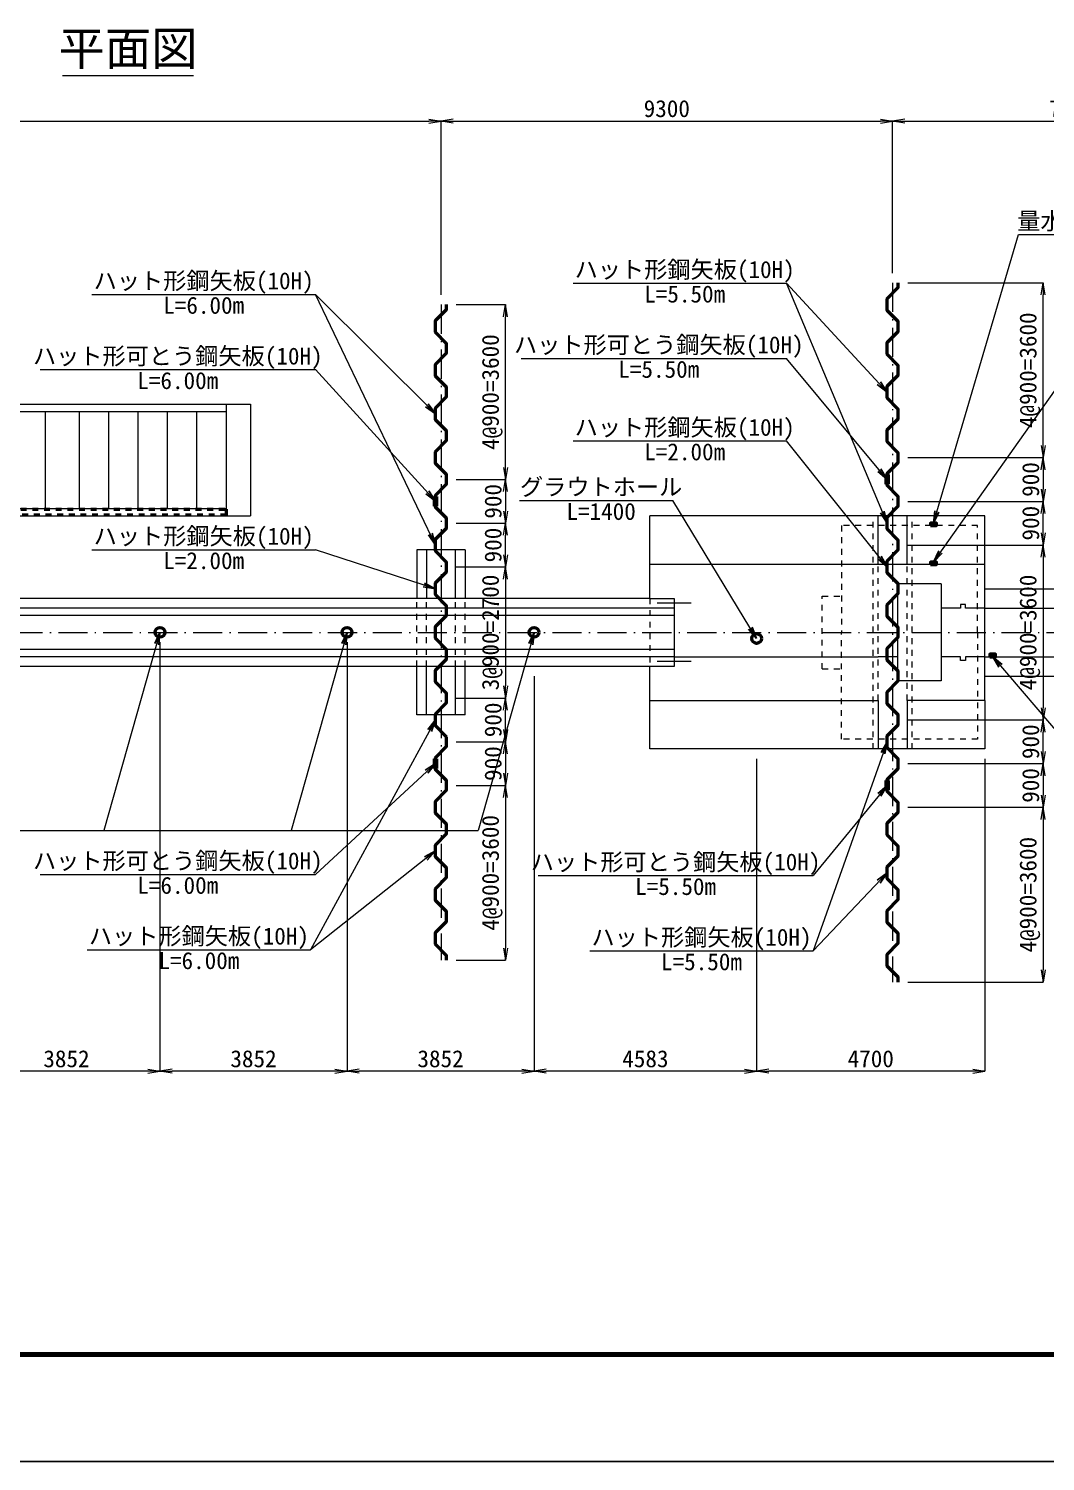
# Model space of a CAD drawing. Header units: millimetres. Extents: x 247104 to 392283, y -100044 to 25995.
# Drawn here: x 299852 to 320789, y -33405 to -3902 of the extents above; entities that cross this region are included whole.
import ezdxf
from ezdxf.enums import TextEntityAlignment as Align

# ---------------------------------------------------------------- set-up
doc = ezdxf.new("R2010")
doc.units = ezdxf.units.MM
doc.header["$LTSCALE"] = 100
doc.header["$PDSIZE"] = 300
doc.linetypes.add('SXF_一点短鎖線', pattern=[9.25, 6, -1.5, 0.25, -1.5])
doc.linetypes.add('SXF_跳び破線', pattern=[12, 6, -6])
doc.layers.get('Defpoints').update_dxf_attribs({"color": 151})
for name, color, linetype, lineweight in [('D-BMK', 2, 'SXF_一点短鎖線', 13), ('D-BYP-STR1', 2, 'Continuous', 13), ('D-STR', 1, 'Continuous', 50), ('D-STR-DIM', 7, 'Continuous', 13), ('D-STR-HTXT', 7, 'Continuous', 13), ('D-STR-STRB', 4, 'Continuous', 13), ('D-STR-TXT', 7, 'Continuous', 13), ('D-TTL', 2, 'Continuous', 140), ('D-TTL-LINE', 7, 'Continuous', 13), ('D-TTL-TXT', 7, 'Continuous', 13)]:
    doc.layers.add(name, color=color, linetype=linetype, lineweight=lineweight)
doc.styles.add('MS ゴシック', font='MS Gothic.ttf')
doc.styles.add('ＭＳ ゴシック', font='MS Gothic.ttf')
doc.dimstyles.new('DIM-100-F', dxfattribs={"dimscale": 100, "dimtxt": 3.5, "dimasz": 2.5, "dimexe": 0, "dimexo": 2, "dimgap": 0.8, "dimtad": 1, "dimdec": 0, "dimzin": 0, "dimdsep": 46, "dimtxsty": 'MS ゴシック', "dimblk": 'OPEN', "dimcen": 0.1, "dimaunit": 1, "dimadec": 4, "dimazin": 0, "dimtfac": 1, "dimtdec": 0, "dimtmove": 2, "dimatfit": 3, "dimldrblk": 'OPEN', "dimfxl": 1, "dimtolj": 1, "dimtzin": 0, "dimlwd": -1, "dimlwe": -1, "dimarcsym": 2})

# ---------------------------------------------------------------- blocks, each defined once
blk = doc.blocks.new('_Open')
at = {"color": 0, "linetype": 'ByBlock', "lineweight": -2}
for p, q in [((-1, 0.17), (0, 0)), ((-1, -0.17), (0, 0)), ((0, 0), (-1, 0))]:
    blk.add_line(p, q, dxfattribs=at)
blk = doc.blocks.new('*D2')
at = {"layer": 'D-STR-DIM', "color": 0, "transparency": 16777216}
for p, q in [((289344, -13886), (289344, -5806)), ((289594, -5806), (308094, -5806)), ((308344, -9386), (308344, -5806))]:
    blk.add_line(p, q, dxfattribs=at)
at = {"layer": 'Defpoints', "color": 0, "transparency": 16777216}
for p in [(308344, -5806), (308344, -9586), (289344, -14086)]:
    blk.add_point(p, dxfattribs=at)
at = {"layer": 'D-STR-DIM', "color": 0, "transparency": 16777216, "xscale": 250, "yscale": 250, "zscale": 250, "rotation": 180}
blk.add_blockref('_Open', (289344, -5806), dxfattribs=at)
at = {"layer": 'D-STR-DIM', "color": 0, "transparency": 16777216, "xscale": 250, "yscale": 250, "zscale": 250}
blk.add_blockref('_Open', (308344, -5806), dxfattribs=at)
at = {"layer": 'D-STR-DIM', "color": 0, "transparency": 16777216, "insert": (298844, -5551), "char_height": 350, "attachment_point": 5, "style": 'MS ゴシック'}
blk.add_mtext('\\A1;19000', dxfattribs=at)
blk = doc.blocks.new('*D3')
at = {"layer": 'D-STR-DIM', "color": 0, "transparency": 16777216}
for p, q in [((308344, -9386), (308344, -5806)), ((308594, -5806), (317394, -5806)), ((317644, -8936), (317644, -5806))]:
    blk.add_line(p, q, dxfattribs=at)
at = {"layer": 'Defpoints', "color": 0, "transparency": 16777216}
for p in [(317644, -5806), (317644, -9136), (308344, -9586)]:
    blk.add_point(p, dxfattribs=at)
at = {"layer": 'D-STR-DIM', "color": 0, "transparency": 16777216, "xscale": 250, "yscale": 250, "zscale": 250, "rotation": 180}
blk.add_blockref('_Open', (308344, -5806), dxfattribs=at)
at = {"layer": 'D-STR-DIM', "color": 0, "transparency": 16777216, "xscale": 250, "yscale": 250, "zscale": 250}
blk.add_blockref('_Open', (317644, -5806), dxfattribs=at)
at = {"layer": 'D-STR-DIM', "color": 0, "transparency": 16777216, "insert": (312994, -5551), "char_height": 350, "attachment_point": 5, "style": 'MS ゴシック'}
blk.add_mtext('\\A1;9300', dxfattribs=at)
blk = doc.blocks.new('*D4')
at = {"layer": 'D-STR-DIM', "color": 0, "transparency": 16777216}
for p, q in [((317644, -8936), (317644, -5806)), ((317894, -5806), (324794, -5806)), ((325044, -9386), (325044, -5806))]:
    blk.add_line(p, q, dxfattribs=at)
at = {"layer": 'Defpoints', "color": 0, "transparency": 16777216}
for p in [(325044, -5806), (317644, -9136), (325044, -9586)]:
    blk.add_point(p, dxfattribs=at)
at = {"layer": 'D-STR-DIM', "color": 0, "transparency": 16777216, "xscale": 250, "yscale": 250, "zscale": 250, "rotation": 180}
blk.add_blockref('_Open', (317644, -5806), dxfattribs=at)
at = {"layer": 'D-STR-DIM', "color": 0, "transparency": 16777216, "xscale": 250, "yscale": 250, "zscale": 250}
blk.add_blockref('_Open', (325044, -5806), dxfattribs=at)
at = {"layer": 'D-STR-DIM', "color": 0, "transparency": 16777216, "insert": (321344, -5551), "char_height": 350, "attachment_point": 5, "style": 'MS ゴシック'}
blk.add_mtext('\\A1;7400', dxfattribs=at)
blk = doc.blocks.new('*D7')
at = {"layer": 'D-STR-DIM', "color": 0, "transparency": 16777216}
for p, q in [((314844, -18936), (314844, -25372)), ((319544, -18936), (319544, -25372)), ((319294, -25372), (315094, -25372))]:
    blk.add_line(p, q, dxfattribs=at)
at = {"layer": 'Defpoints', "color": 0, "transparency": 16777216}
for p in [(314844, -18736), (319544, -18736), (314844, -25372)]:
    blk.add_point(p, dxfattribs=at)
at = {"layer": 'D-STR-DIM', "color": 0, "transparency": 16777216, "xscale": 250, "yscale": 250, "zscale": 250, "rotation": 180}
blk.add_blockref('_Open', (314844, -25372), dxfattribs=at)
at = {"layer": 'D-STR-DIM', "color": 0, "transparency": 16777216, "xscale": 250, "yscale": 250, "zscale": 250}
blk.add_blockref('_Open', (319544, -25372), dxfattribs=at)
at = {"layer": 'D-STR-DIM', "color": 0, "transparency": 16777216, "insert": (317194, -25117), "char_height": 350, "attachment_point": 5, "style": 'MS ゴシック'}
blk.add_mtext('\\A1;4700', dxfattribs=at)
blk = doc.blocks.new('*D8')
at = {"layer": 'D-STR-DIM', "color": 0, "transparency": 16777216}
for p, q in [((310261, -17236), (310261, -25372)), ((314844, -18936), (314844, -25372)), ((314594, -25372), (310511, -25372))]:
    blk.add_line(p, q, dxfattribs=at)
at = {"layer": 'Defpoints', "color": 0, "transparency": 16777216}
for p in [(310261, -17036), (314844, -18736), (310261, -25372)]:
    blk.add_point(p, dxfattribs=at)
at = {"layer": 'D-STR-DIM', "color": 0, "transparency": 16777216, "xscale": 250, "yscale": 250, "zscale": 250, "rotation": 180}
blk.add_blockref('_Open', (310261, -25372), dxfattribs=at)
at = {"layer": 'D-STR-DIM', "color": 0, "transparency": 16777216, "xscale": 250, "yscale": 250, "zscale": 250}
blk.add_blockref('_Open', (314844, -25372), dxfattribs=at)
at = {"layer": 'D-STR-DIM', "color": 0, "transparency": 16777216, "insert": (312553, -25117), "char_height": 350, "attachment_point": 5, "style": 'MS ゴシック'}
blk.add_mtext('\\A1;4583', dxfattribs=at)
blk = doc.blocks.new('*D11')
at = {"layer": 'D-STR-DIM', "color": 0, "transparency": 16777216}
for p, q in [((308659, -9586), (309673, -9586)), ((309673, -12936), (309673, -9836)), ((308659, -13186), (309673, -13186))]:
    blk.add_line(p, q, dxfattribs=at)
at = {"layer": 'Defpoints', "color": 0, "transparency": 16777216}
for p in [(308459, -9586), (309673, -9586), (308459, -13186)]:
    blk.add_point(p, dxfattribs=at)
at = {"layer": 'D-STR-DIM', "color": 0, "transparency": 16777216, "xscale": 250, "yscale": 250, "zscale": 250}
for p, rotation in [((309673, -9586), 90), ((309673, -13186), 270)]:
    blk.add_blockref('_Open', p, dxfattribs=dict(at, rotation=rotation))
at = {"layer": 'D-STR-DIM', "color": 0, "transparency": 16777216, "insert": (309399, -11386), "char_height": 350, "attachment_point": 5, "rotation": 90, "style": 'MS ゴシック'}
blk.add_mtext('\\A1;4@900=3600', dxfattribs=at)
blk = doc.blocks.new('*D12')
at = {"layer": 'D-STR-DIM', "color": 0, "transparency": 16777216}
for p, q in [((308659, -13186), (309673, -13186)), ((309673, -13436), (309673, -13836)), ((308659, -14086), (309673, -14086))]:
    blk.add_line(p, q, dxfattribs=at)
at = {"layer": 'Defpoints', "color": 0, "transparency": 16777216}
for p in [(308459, -13186), (308459, -14086), (309673, -14086)]:
    blk.add_point(p, dxfattribs=at)
at = {"layer": 'D-STR-DIM', "color": 0, "transparency": 16777216, "xscale": 250, "yscale": 250, "zscale": 250}
for p, rotation in [((309673, -13186), 90), ((309673, -14086), 270)]:
    blk.add_blockref('_Open', p, dxfattribs=dict(at, rotation=rotation))
at = {"layer": 'D-STR-DIM', "color": 0, "transparency": 16777216, "insert": (309418, -13636), "char_height": 350, "attachment_point": 5, "rotation": 90, "style": 'MS ゴシック'}
blk.add_mtext('\\A1;900', dxfattribs=at)
blk = doc.blocks.new('*D13')
at = {"layer": 'D-STR-DIM', "color": 0, "transparency": 16777216}
for p, q in [((308659, -14986), (309673, -14986)), ((309673, -15236), (309673, -17436)), ((308659, -17686), (309673, -17686))]:
    blk.add_line(p, q, dxfattribs=at)
at = {"layer": 'Defpoints', "color": 0, "transparency": 16777216}
for p in [(308459, -14986), (308459, -17686), (309673, -17686)]:
    blk.add_point(p, dxfattribs=at)
at = {"layer": 'D-STR-DIM', "color": 0, "transparency": 16777216, "xscale": 250, "yscale": 250, "zscale": 250}
for p, rotation in [((309673, -14986), 90), ((309673, -17686), 270)]:
    blk.add_blockref('_Open', p, dxfattribs=dict(at, rotation=rotation))
at = {"layer": 'D-STR-DIM', "color": 0, "transparency": 16777216, "insert": (309399, -16336), "char_height": 350, "attachment_point": 5, "rotation": 90, "style": 'MS ゴシック'}
blk.add_mtext('\\A1;3@900=2700', dxfattribs=at)
blk = doc.blocks.new('*D14')
at = {"layer": 'D-STR-DIM', "color": 0, "transparency": 16777216}
for p, q in [((308659, -18586), (309673, -18586)), ((309673, -18836), (309673, -19236)), ((308659, -19486), (309673, -19486))]:
    blk.add_line(p, q, dxfattribs=at)
at = {"layer": 'Defpoints', "color": 0, "transparency": 16777216}
for p in [(308459, -18586), (308459, -19486), (309673, -19486)]:
    blk.add_point(p, dxfattribs=at)
at = {"layer": 'D-STR-DIM', "color": 0, "transparency": 16777216, "xscale": 250, "yscale": 250, "zscale": 250}
for p, rotation in [((309673, -18586), 90), ((309673, -19486), 270)]:
    blk.add_blockref('_Open', p, dxfattribs=dict(at, rotation=rotation))
at = {"layer": 'D-STR-DIM', "color": 0, "transparency": 16777216, "insert": (309418, -19036), "char_height": 350, "attachment_point": 5, "rotation": 90, "style": 'MS ゴシック'}
blk.add_mtext('\\A1;900', dxfattribs=at)
blk = doc.blocks.new('*D15')
at = {"layer": 'D-STR-DIM', "color": 0, "transparency": 16777216}
for p, q in [((308659, -19486), (309673, -19486)), ((309673, -19736), (309673, -22836)), ((308659, -23086), (309673, -23086))]:
    blk.add_line(p, q, dxfattribs=at)
at = {"layer": 'Defpoints', "color": 0, "transparency": 16777216}
for p in [(308459, -19486), (308459, -23086), (309673, -23086)]:
    blk.add_point(p, dxfattribs=at)
at = {"layer": 'D-STR-DIM', "color": 0, "transparency": 16777216, "xscale": 250, "yscale": 250, "zscale": 250}
for p, rotation in [((309673, -19486), 90), ((309673, -23086), 270)]:
    blk.add_blockref('_Open', p, dxfattribs=dict(at, rotation=rotation))
at = {"layer": 'D-STR-DIM', "color": 0, "transparency": 16777216, "insert": (309399, -21286), "char_height": 350, "attachment_point": 5, "rotation": 90, "style": 'MS ゴシック'}
blk.add_mtext('\\A1;4@900=3600', dxfattribs=at)
blk = doc.blocks.new('*D16')
at = {"layer": 'D-STR-DIM', "color": 0, "transparency": 16777216}
for p, q in [((308659, -14086), (309673, -14086)), ((309673, -14736), (309673, -14336)), ((308659, -14986), (309673, -14986))]:
    blk.add_line(p, q, dxfattribs=at)
at = {"layer": 'Defpoints', "color": 0, "transparency": 16777216}
for p in [(308459, -14086), (309673, -14086), (308459, -14986)]:
    blk.add_point(p, dxfattribs=at)
at = {"layer": 'D-STR-DIM', "color": 0, "transparency": 16777216, "xscale": 250, "yscale": 250, "zscale": 250}
for p, rotation in [((309673, -14086), 90), ((309673, -14986), 270)]:
    blk.add_blockref('_Open', p, dxfattribs=dict(at, rotation=rotation))
at = {"layer": 'D-STR-DIM', "color": 0, "transparency": 16777216, "insert": (309418, -14536), "char_height": 350, "attachment_point": 5, "rotation": 90, "style": 'MS ゴシック'}
blk.add_mtext('\\A1;900', dxfattribs=at)
blk = doc.blocks.new('*D17')
at = {"layer": 'D-STR-DIM', "color": 0, "transparency": 16777216}
for p, q in [((308659, -17686), (309673, -17686)), ((309673, -18336), (309673, -17936)), ((308659, -18586), (309673, -18586))]:
    blk.add_line(p, q, dxfattribs=at)
at = {"layer": 'Defpoints', "color": 0, "transparency": 16777216}
for p in [(308459, -17686), (309673, -17686), (308459, -18586)]:
    blk.add_point(p, dxfattribs=at)
at = {"layer": 'D-STR-DIM', "color": 0, "transparency": 16777216, "xscale": 250, "yscale": 250, "zscale": 250}
for p, rotation in [((309673, -17686), 90), ((309673, -18586), 270)]:
    blk.add_blockref('_Open', p, dxfattribs=dict(at, rotation=rotation))
at = {"layer": 'D-STR-DIM', "color": 0, "transparency": 16777216, "insert": (309418, -18136), "char_height": 350, "attachment_point": 5, "rotation": 90, "style": 'MS ゴシック'}
blk.add_mtext('\\A1;900', dxfattribs=at)
blk = doc.blocks.new('*D18')
at = {"layer": 'D-STR-DIM', "color": 0, "transparency": 16777216}
for p, q in [((317959, -9136), (320744, -9136)), ((320744, -12486), (320744, -9386)), ((317959, -12736), (320744, -12736))]:
    blk.add_line(p, q, dxfattribs=at)
at = {"layer": 'Defpoints', "color": 0, "transparency": 16777216}
for p in [(317759, -9136), (320744, -9136), (317759, -12736)]:
    blk.add_point(p, dxfattribs=at)
at = {"layer": 'D-STR-DIM', "color": 0, "transparency": 16777216, "xscale": 250, "yscale": 250, "zscale": 250}
for p, rotation in [((320744, -9136), 90), ((320744, -12736), 270)]:
    blk.add_blockref('_Open', p, dxfattribs=dict(at, rotation=rotation))
at = {"layer": 'D-STR-DIM', "color": 0, "transparency": 16777216, "insert": (320470, -10936), "char_height": 350, "attachment_point": 5, "rotation": 90, "style": 'MS ゴシック'}
blk.add_mtext('\\A1;4@900=3600', dxfattribs=at)
blk = doc.blocks.new('*D19')
at = {"layer": 'D-STR-DIM', "color": 0, "transparency": 16777216}
for p, q in [((317959, -12736), (320744, -12736)), ((320744, -12986), (320744, -13386)), ((317959, -13636), (320744, -13636))]:
    blk.add_line(p, q, dxfattribs=at)
at = {"layer": 'Defpoints', "color": 0, "transparency": 16777216}
for p in [(317759, -12736), (317759, -13636), (320744, -13636)]:
    blk.add_point(p, dxfattribs=at)
at = {"layer": 'D-STR-DIM', "color": 0, "transparency": 16777216, "xscale": 250, "yscale": 250, "zscale": 250}
for p, rotation in [((320744, -12736), 90), ((320744, -13636), 270)]:
    blk.add_blockref('_Open', p, dxfattribs=dict(at, rotation=rotation))
at = {"layer": 'D-STR-DIM', "color": 0, "transparency": 16777216, "insert": (320489, -13186), "char_height": 350, "attachment_point": 5, "rotation": 90, "style": 'MS ゴシック'}
blk.add_mtext('\\A1;900', dxfattribs=at)
blk = doc.blocks.new('*D20')
at = {"layer": 'D-STR-DIM', "color": 0, "transparency": 16777216}
for p, q in [((317959, -14536), (320744, -14536)), ((320744, -14786), (320744, -17886)), ((317959, -18136), (320744, -18136))]:
    blk.add_line(p, q, dxfattribs=at)
at = {"layer": 'Defpoints', "color": 0, "transparency": 16777216}
for p in [(317759, -14536), (317759, -18136), (320744, -18136)]:
    blk.add_point(p, dxfattribs=at)
at = {"layer": 'D-STR-DIM', "color": 0, "transparency": 16777216, "xscale": 250, "yscale": 250, "zscale": 250}
for p, rotation in [((320744, -14536), 90), ((320744, -18136), 270)]:
    blk.add_blockref('_Open', p, dxfattribs=dict(at, rotation=rotation))
at = {"layer": 'D-STR-DIM', "color": 0, "transparency": 16777216, "insert": (320470, -16336), "char_height": 350, "attachment_point": 5, "rotation": 90, "style": 'MS ゴシック'}
blk.add_mtext('\\A1;4@900=3600', dxfattribs=at)
blk = doc.blocks.new('*D21')
at = {"layer": 'D-STR-DIM', "color": 0, "transparency": 16777216}
for p, q in [((317959, -19036), (320744, -19036)), ((320744, -19286), (320744, -19686)), ((317959, -19936), (320744, -19936))]:
    blk.add_line(p, q, dxfattribs=at)
at = {"layer": 'Defpoints', "color": 0, "transparency": 16777216}
for p in [(317759, -19036), (317759, -19936), (320744, -19936)]:
    blk.add_point(p, dxfattribs=at)
at = {"layer": 'D-STR-DIM', "color": 0, "transparency": 16777216, "xscale": 250, "yscale": 250, "zscale": 250}
for p, rotation in [((320744, -19036), 90), ((320744, -19936), 270)]:
    blk.add_blockref('_Open', p, dxfattribs=dict(at, rotation=rotation))
at = {"layer": 'D-STR-DIM', "color": 0, "transparency": 16777216, "insert": (320489, -19486), "char_height": 350, "attachment_point": 5, "rotation": 90, "style": 'MS ゴシック'}
blk.add_mtext('\\A1;900', dxfattribs=at)
blk = doc.blocks.new('*D22')
at = {"layer": 'D-STR-DIM', "color": 0, "transparency": 16777216}
for p, q in [((317959, -19936), (320744, -19936)), ((320744, -20186), (320744, -23286)), ((317959, -23536), (320744, -23536))]:
    blk.add_line(p, q, dxfattribs=at)
at = {"layer": 'Defpoints', "color": 0, "transparency": 16777216}
for p in [(317759, -19936), (317759, -23536), (320744, -23536)]:
    blk.add_point(p, dxfattribs=at)
at = {"layer": 'D-STR-DIM', "color": 0, "transparency": 16777216, "xscale": 250, "yscale": 250, "zscale": 250}
for p, rotation in [((320744, -19936), 90), ((320744, -23536), 270)]:
    blk.add_blockref('_Open', p, dxfattribs=dict(at, rotation=rotation))
at = {"layer": 'D-STR-DIM', "color": 0, "transparency": 16777216, "insert": (320470, -21736), "char_height": 350, "attachment_point": 5, "rotation": 90, "style": 'MS ゴシック'}
blk.add_mtext('\\A1;4@900=3600', dxfattribs=at)
blk = doc.blocks.new('*D23')
at = {"layer": 'D-STR-DIM', "color": 0, "transparency": 16777216}
for p, q in [((317959, -13636), (320744, -13636)), ((320744, -14286), (320744, -13886)), ((317959, -14536), (320744, -14536))]:
    blk.add_line(p, q, dxfattribs=at)
at = {"layer": 'Defpoints', "color": 0, "transparency": 16777216}
for p in [(317759, -13636), (320744, -13636), (317759, -14536)]:
    blk.add_point(p, dxfattribs=at)
at = {"layer": 'D-STR-DIM', "color": 0, "transparency": 16777216, "xscale": 250, "yscale": 250, "zscale": 250}
for p, rotation in [((320744, -13636), 90), ((320744, -14536), 270)]:
    blk.add_blockref('_Open', p, dxfattribs=dict(at, rotation=rotation))
at = {"layer": 'D-STR-DIM', "color": 0, "transparency": 16777216, "insert": (320489, -14086), "char_height": 350, "attachment_point": 5, "rotation": 90, "style": 'MS ゴシック'}
blk.add_mtext('\\A1;900', dxfattribs=at)
blk = doc.blocks.new('*D24')
at = {"layer": 'D-STR-DIM', "color": 0, "transparency": 16777216}
for p, q in [((317959, -18136), (320744, -18136)), ((320744, -18786), (320744, -18386)), ((317959, -19036), (320744, -19036))]:
    blk.add_line(p, q, dxfattribs=at)
at = {"layer": 'Defpoints', "color": 0, "transparency": 16777216}
for p in [(317759, -18136), (320744, -18136), (317759, -19036)]:
    blk.add_point(p, dxfattribs=at)
at = {"layer": 'D-STR-DIM', "color": 0, "transparency": 16777216, "xscale": 250, "yscale": 250, "zscale": 250}
for p, rotation in [((320744, -18136), 90), ((320744, -19036), 270)]:
    blk.add_blockref('_Open', p, dxfattribs=dict(at, rotation=rotation))
at = {"layer": 'D-STR-DIM', "color": 0, "transparency": 16777216, "insert": (320489, -18586), "char_height": 350, "attachment_point": 5, "rotation": 90, "style": 'MS ゴシック'}
blk.add_mtext('\\A1;900', dxfattribs=at)
blk = doc.blocks.new('*D250')
at = {"layer": 'D-STR-DIM', "color": 0, "transparency": 16777216}
for p, q in [((306409, -16536), (306409, -25372)), ((310261, -17236), (310261, -25372)), ((310011, -25372), (306659, -25372))]:
    blk.add_line(p, q, dxfattribs=at)
at = {"layer": 'Defpoints', "color": 0, "transparency": 16777216}
for p in [(306409, -16336), (310261, -17036), (306409, -25372)]:
    blk.add_point(p, dxfattribs=at)
at = {"layer": 'D-STR-DIM', "color": 0, "transparency": 16777216, "xscale": 250, "yscale": 250, "zscale": 250, "rotation": 180}
blk.add_blockref('_Open', (306409, -25372), dxfattribs=at)
at = {"layer": 'D-STR-DIM', "color": 0, "transparency": 16777216, "xscale": 250, "yscale": 250, "zscale": 250}
blk.add_blockref('_Open', (310261, -25372), dxfattribs=at)
at = {"layer": 'D-STR-DIM', "color": 0, "transparency": 16777216, "insert": (308335, -25117), "char_height": 350, "attachment_point": 5, "style": 'MS ゴシック'}
blk.add_mtext('\\A1;3852', dxfattribs=at)
blk = doc.blocks.new('*D251')
at = {"layer": 'D-STR-DIM', "color": 0, "transparency": 16777216}
for p, q in [((302557, -16536), (302557, -25372)), ((306409, -16536), (306409, -25372)), ((306159, -25372), (302807, -25372))]:
    blk.add_line(p, q, dxfattribs=at)
at = {"layer": 'Defpoints', "color": 0, "transparency": 16777216}
for p in [(302557, -16336), (306409, -16336), (302557, -25372)]:
    blk.add_point(p, dxfattribs=at)
at = {"layer": 'D-STR-DIM', "color": 0, "transparency": 16777216, "xscale": 250, "yscale": 250, "zscale": 250, "rotation": 180}
blk.add_blockref('_Open', (302557, -25372), dxfattribs=at)
at = {"layer": 'D-STR-DIM', "color": 0, "transparency": 16777216, "xscale": 250, "yscale": 250, "zscale": 250}
blk.add_blockref('_Open', (306409, -25372), dxfattribs=at)
at = {"layer": 'D-STR-DIM', "color": 0, "transparency": 16777216, "insert": (304483, -25117), "char_height": 350, "attachment_point": 5, "style": 'MS ゴシック'}
blk.add_mtext('\\A1;3852', dxfattribs=at)
blk = doc.blocks.new('*D252')
at = {"layer": 'D-STR-DIM', "color": 0, "transparency": 16777216}
for p, q in [((298705, -16536), (298705, -25372)), ((302557, -16536), (302557, -25372)), ((302307, -25372), (298955, -25372))]:
    blk.add_line(p, q, dxfattribs=at)
at = {"layer": 'Defpoints', "color": 0, "transparency": 16777216}
for p in [(298705, -16336), (302557, -16336), (298705, -25372)]:
    blk.add_point(p, dxfattribs=at)
at = {"layer": 'D-STR-DIM', "color": 0, "transparency": 16777216, "xscale": 250, "yscale": 250, "zscale": 250, "rotation": 180}
blk.add_blockref('_Open', (298705, -25372), dxfattribs=at)
at = {"layer": 'D-STR-DIM', "color": 0, "transparency": 16777216, "xscale": 250, "yscale": 250, "zscale": 250}
blk.add_blockref('_Open', (302557, -25372), dxfattribs=at)
at = {"layer": 'D-STR-DIM', "color": 0, "transparency": 16777216, "insert": (300631, -25117), "char_height": 350, "attachment_point": 5, "style": 'MS ゴシック'}
blk.add_mtext('\\A1;3852', dxfattribs=at)

msp = doc.modelspace()

# ---------------------------------------------------------------- linework, layer by layer
at = {"layer": 'D-BMK', "linetype": 'SXF_一点短鎖線'}
for p, q in [((317644.4, -9135.5), (317644.4, -23535.5)), ((308344.4, -9585.5), (308344.4, -23085.5))]:
    msp.add_line(p, q, dxfattribs=at)
at = {"layer": 'D-BMK'}
msp.add_line((275489.3, -16335.5), (326716.9, -16335.5), dxfattribs=at)
at = {"layer": 'D-BYP-STR1', "ltscale": 0.2}
for p, q in [((300190.9, -11785.5), (300190.9, -13785.5)), ((300890.9, -11785.5), (300890.9, -13785.5)), ((301494.9, -11785.5), (301494.9, -13785.5)), ((302098.9, -11785.5), (302098.9, -13785.5)), ((302702.9, -11785.5), (302702.9, -13785.5)), ((303306.4, -11785.5), (303306.4, -13785.5))]:
    msp.add_line(p, q, dxfattribs=at)
at = {"layer": 'D-BYP-STR1'}
for p, q in [((313494.1, -15735.5), (312794.1, -15735.5)), ((313144.1, -15985.5), (290044.4, -15985.5)), ((313144.1, -16685.5), (290044.4, -16685.5))]:
    msp.add_line(p, q, dxfattribs=at)
at = {"layer": 'D-BYP-STR1', "color": 2}
msp.add_line((313494.1, -16935.5), (312794.1, -16935.5), dxfattribs=at)
at = {"layer": 'D-STR'}
msp.add_line((308459.4, -18585.5), (308459.4, -18485.5), dxfattribs=at)
for points in [[(317759.4, -10035.5), (317759.4, -9935.5), (317529.4, -9705.5), (317529.4, -9465.5), (317759.4, -9235.5), (317759.4, -9135.5)], [(308459.4, -10485.5), (308459.4, -10385.5), (308229.4, -10155.5), (308229.4, -9915.5), (308459.4, -9685.5), (308459.4, -9585.5)], [(317759.4, -10935.5), (317759.4, -10835.5), (317529.4, -10605.5), (317529.4, -10365.5), (317759.4, -10135.5), (317759.4, -10035.5)], [(308459.4, -11385.5), (308459.4, -11285.5), (308229.4, -11055.5), (308229.4, -10815.5), (308459.4, -10585.5), (308459.4, -10485.5)], [(317759.4, -11835.5), (317759.4, -11735.5), (317529.4, -11505.5), (317529.4, -11265.5), (317759.4, -11035.5), (317759.4, -10935.5)], [(308459.4, -12285.5), (308459.4, -12185.5), (308229.4, -11955.5), (308229.4, -11715.5), (308459.4, -11485.5), (308459.4, -11385.5)], [(317759.4, -12735.5), (317759.4, -12635.5), (317529.4, -12405.5), (317529.4, -12165.5), (317759.4, -11935.5), (317759.4, -11835.5)], [(308459.4, -13185.5), (308459.4, -13085.5), (308229.4, -12855.5), (308229.4, -12615.5), (308459.4, -12385.5), (308459.4, -12285.5)], [(317759.4, -13635.5), (317759.4, -13535.5), (317529.4, -13305.5), (317529.4, -13065.5), (317759.4, -12835.5), (317759.4, -12735.5)], [(308459.4, -14085.5), (308459.4, -13985.5), (308229.4, -13755.5), (308229.4, -13515.5), (308459.4, -13285.5), (308459.4, -13185.5)], [(317504.4, -13085.5), (317504.4, -13285.5)], [(317504.4, -13085.5), (317554.4, -13085.5)], [(317554.4, -13085.5), (317504.4, -13285.5)], [(317504.4, -13085.5), (317554.4, -13285.5)], [(317554.4, -13085.5), (317554.4, -13285.5)], [(308204.4, -13535.5), (308204.4, -13735.5)], [(308204.4, -13535.5), (308254.4, -13535.5)], [(308254.4, -13535.5), (308204.4, -13735.5)], [(308204.4, -13535.5), (308254.4, -13735.5)], [(308254.4, -13535.5), (308254.4, -13735.5)], [(317504.4, -13285.5), (317554.4, -13285.5)], [(308204.4, -13735.5), (308254.4, -13735.5)], [(317759.4, -14535.5), (317759.4, -14435.5), (317529.4, -14205.5), (317529.4, -13965.5), (317759.4, -13735.5), (317759.4, -13635.5)], [(308459.4, -14985.5), (308459.4, -14885.5), (308229.4, -14655.5), (308229.4, -14415.5), (308459.4, -14185.5), (308459.4, -14085.5)], [(317759.4, -15435.5), (317759.4, -15335.5), (317529.4, -15105.5), (317529.4, -14865.5), (317759.4, -14635.5), (317759.4, -14535.5)], [(308459.4, -15885.5), (308459.4, -15785.5), (308229.4, -15555.5), (308229.4, -15315.5), (308459.4, -15085.5), (308459.4, -14985.5)], [(317759.4, -16335.5), (317759.4, -16235.5), (317529.4, -16005.5), (317529.4, -15765.5), (317759.4, -15535.5), (317759.4, -15435.5)], [(308459.4, -16785.5), (308459.4, -16685.5), (308229.4, -16455.5), (308229.4, -16215.5), (308459.4, -15985.5), (308459.4, -15885.5)], [(317759.4, -17235.5), (317759.4, -17135.5), (317529.4, -16905.5), (317529.4, -16665.5), (317759.4, -16435.5), (317759.4, -16335.5)], [(308459.4, -18485.5), (308229.4, -18255.5), (308229.4, -18015.5), (308459.4, -17785.5), (308459.4, -17585.5), (308229.4, -17355.5), (308229.4, -17115.5), (308459.4, -16885.5), (308459.4, -16785.5)], [(317759.4, -18135.5), (317759.4, -18035.5), (317529.4, -17805.5), (317529.4, -17565.5), (317759.4, -17335.5), (317759.4, -17235.5)], [(317529.4, -18585.5), (317529.4, -18465.5), (317759.4, -18235.5), (317759.4, -18135.5)], [(308459.4, -19485.5), (308459.4, -19385.5), (308229.4, -19155.5), (308229.4, -18915.5), (308459.4, -18685.5), (308459.4, -18585.5)], [(317759.4, -19035.5), (317759.4, -18935.5), (317529.4, -18705.5), (317529.4, -18585.5)], [(308204.4, -18935.5), (308204.4, -19135.5)], [(308204.4, -18935.5), (308254.4, -18935.5)], [(308254.4, -18935.5), (308204.4, -19135.5)], [(308204.4, -18935.5), (308254.4, -19135.5)], [(308204.4, -19135.5), (308254.4, -19135.5)], [(308254.4, -18935.5), (308254.4, -19135.5)], [(317759.4, -19935.5), (317759.4, -19835.5), (317529.4, -19605.5), (317529.4, -19365.5), (317759.4, -19135.5), (317759.4, -19035.5)], [(317504.4, -19385.5), (317504.4, -19585.5)], [(317504.4, -19385.5), (317554.4, -19385.5)], [(317554.4, -19385.5), (317504.4, -19585.5)], [(317504.4, -19385.5), (317554.4, -19585.5)], [(317554.4, -19385.5), (317554.4, -19585.5)], [(308459.4, -20385.5), (308459.4, -20285.5), (308229.4, -20055.5), (308229.4, -19815.5), (308459.4, -19585.5), (308459.4, -19485.5)], [(317504.4, -19585.5), (317554.4, -19585.5)], [(317759.4, -20835.5), (317759.4, -20735.5), (317529.4, -20505.5), (317529.4, -20265.5), (317759.4, -20035.5), (317759.4, -19935.5)], [(308459.4, -21285.5), (308459.4, -21185.5), (308229.4, -20955.5), (308229.4, -20715.5), (308459.4, -20485.5), (308459.4, -20385.5)], [(317759.4, -21735.5), (317759.4, -21635.5), (317529.4, -21405.5), (317529.4, -21165.5), (317759.4, -20935.5), (317759.4, -20835.5)], [(308459.4, -22185.5), (308459.4, -22085.5), (308229.4, -21855.5), (308229.4, -21615.5), (308459.4, -21385.5), (308459.4, -21285.5)], [(317759.4, -22635.5), (317759.4, -22535.5), (317529.4, -22305.5), (317529.4, -22065.5), (317759.4, -21835.5), (317759.4, -21735.5)], [(308459.4, -23085.5), (308459.4, -22985.5), (308229.4, -22755.5), (308229.4, -22515.5), (308459.4, -22285.5), (308459.4, -22185.5)], [(317759.4, -23535.5), (317759.4, -23435.5), (317529.4, -23205.5), (317529.4, -22965.5), (317759.4, -22735.5), (317759.4, -22635.5)]]:
    msp.add_lwpolyline(points, dxfattribs=at)
at = {"layer": 'D-STR', "linetype": 'SXF_跳び破線', "ltscale": 0.2}
msp.add_lwpolyline([(280489.9, -13920.5), (280489.9, -13800.5), (303920.1, -13800.5), (303920.1, -13920.5)], close=True, dxfattribs=at)
at = {"layer": 'D-STR'}
for points in [[(318424.4, -14135.5), (318544.4, -14135.5), (318544.4, -14085.5), (318424.4, -14085.5)], [(318424.4, -14935.5), (318544.4, -14935.5), (318544.4, -14885.5), (318424.4, -14885.5)], [(319644.4, -16835.5), (319764.4, -16835.5), (319764.4, -16785.5), (319644.4, -16785.5)]]:
    msp.add_lwpolyline(points, close=True, dxfattribs=at)
for centre in [(302557.1, -16335.5), (306409.1, -16335.5), (310261.1, -16335.5), (314844.1, -16460.5)]:
    msp.add_circle(centre, 100, dxfattribs=at)
at = {"layer": 'D-STR-HTXT'}
for p, q in [((320238, -8143.9), (323998, -8143.9)), ((311062.3, -9141.8), (315458.4, -9141.8)), ((301156.9, -9374.1), (305756.9, -9374.1)), ((309995.6, -10691.8), (315458.4, -10691.8)), ((300090.2, -10924.1), (305756.9, -10924.1)), ((311062.3, -12391.2), (315458.4, -12391.2)), ((309961.5, -13618.6), (313117.7, -13618.6)), ((301156.9, -14632.1), (305756.9, -14632.1)), ((280880.6, -20414.1), (309107.7, -20414.1)), ((300090.2, -21318.4), (305756.9, -21318.4)), ((310341.7, -21342.3), (316008.3, -21342.3)), ((301058.3, -22868.3), (305658.3, -22868.3)), ((311408.3, -22892.2), (316008.3, -22892.2))]:
    msp.add_line(p, q, dxfattribs=at)
at = {"layer": 'D-STR-STRB', "ltscale": 0.2}
for p, q in [((280489.9, -11635.5), (304420.1, -11635.5)), ((280489.9, -11785.5), (303920.1, -11785.5)), ((303920.1, -11635.5), (303920.1, -13935.5)), ((303920.1, -11635.5), (303920.1, -13935.5)), ((304420.1, -11635.5), (304420.1, -13935.5)), ((280489.9, -13785.5), (303920.1, -13785.5)), ((280489.9, -13935.5), (304420.1, -13935.5))]:
    msp.add_line(p, q, dxfattribs=at)
at = {"layer": 'D-STR-STRB'}
for p, q in [((319544.4, -13935.5), (312644.1, -13935.5)), ((312644.1, -15635.5), (312644.1, -13935.5)), ((317344.4, -14935.5), (317344.4, -13935.5)), ((317944.4, -14935.5), (317944.4, -13935.5)), ((319544.4, -14935.5), (319544.4, -13935.5)), ((308844.4, -14635.5), (307844.4, -14635.5)), ((308044.4, -14635.5), (308044.4, -15635.5)), ((308644.4, -15635.5), (308644.4, -14635.5)), ((317344.4, -14935.5), (312644.1, -14935.5)), ((319544.4, -14935.5), (317344.4, -14935.5)), ((319544.4, -17735.5), (319544.4, -14935.5)), ((318644.4, -15335.5), (317744.4, -15335.5)), ((317744.4, -15335.5), (317744.4, -17335.5)), ((318644.4, -15335.5), (318644.4, -17335.5)), ((312644.1, -15635.5), (290544.4, -15635.5)), ((312644.1, -15635.5), (313144.1, -15635.5)), ((313144.1, -15635.5), (313144.1, -16335.5)), ((319544.4, -15435.5), (324944.4, -15435.5)), ((313144.1, -15835.5), (290044.4, -15835.5)), ((319044.4, -15835.5), (318644.4, -15835.5)), ((319144.4, -15760.5), (319044.4, -15760.5)), ((319044.4, -15760.5), (319044.4, -15835.5)), ((319144.4, -15835.5), (319144.4, -15760.5)), ((319544.4, -15835.5), (319144.4, -15835.5)), ((319544.4, -15835.5), (325344.4, -15835.5)), ((313144.1, -16335.5), (313144.1, -17035.5)), ((313144.1, -16835.5), (290044.4, -16835.5)), ((312644.1, -17035.5), (290544.4, -17035.5)), ((312644.1, -18735.5), (312644.1, -17035.5)), ((313144.1, -17035.5), (312644.1, -17035.5)), ((313144.1, -16835.5), (317344.4, -16835.5)), ((317744.4, -16835.5), (317344.4, -16835.5)), ((319044.4, -16835.5), (318644.4, -16835.5)), ((319044.4, -16910.5), (319044.4, -16835.5)), ((319144.4, -16910.5), (319044.4, -16910.5)), ((319544.4, -16835.5), (319144.4, -16835.5)), ((319144.4, -16835.5), (319144.4, -16910.5)), ((319544.4, -16835.5), (325344.4, -16835.5)), ((318644.4, -17335.5), (317744.4, -17335.5)), ((319544.4, -17235.5), (324944.4, -17235.5)), ((312644.1, -17735.5), (317344.4, -17735.5)), ((317344.4, -17735.5), (317344.4, -18735.5)), ((317944.4, -17735.5), (317944.4, -18735.5)), ((319544.4, -17735.5), (317944.4, -17735.5)), ((319544.4, -17735.5), (319544.4, -18735.5)), ((319544.4, -18735.5), (312644.1, -18735.5))]:
    msp.add_line(p, q, dxfattribs=at)
at = {"layer": 'D-STR-STRB', "linetype": 'SXF_跳び破線', "ltscale": 0.2}
for p, q in [((317244.4, -18735.5), (317244.4, -13935.5)), ((317944.4, -17735.5), (317944.4, -13935.5)), ((318044.4, -18735.5), (318044.4, -13935.5)), ((317344.4, -17735.5), (317344.4, -14935.5)), ((307844.4, -17035.5), (307844.4, -15635.5)), ((308044.4, -17035.5), (308044.4, -15635.5)), ((308644.4, -17035.5), (308644.4, -15635.5)), ((308844.4, -17035.5), (308844.4, -15635.5)), ((312644.1, -15635.5), (312644.1, -17035.5)), ((316194.4, -17085.5), (316194.4, -15585.5)), ((316194.4, -15585.5), (316594.4, -15585.5)), ((316194.4, -17085.5), (316594.4, -17085.5))]:
    msp.add_line(p, q, dxfattribs=at)
at = {"layer": 'D-STR-STRB', "ltscale": 100}
for p, q in [((307844.4, -14635.5), (307844.4, -15635.5)), ((308844.4, -14635.5), (308844.4, -15635.5))]:
    msp.add_line(p, q, dxfattribs=at)
at = {"layer": 'D-STR-STRB', "ltscale": 30}
for p, q in [((307844.4, -18035.5), (307844.4, -17035.5)), ((308044.4, -18035.5), (308044.4, -17035.5)), ((308644.4, -18035.5), (308644.4, -17035.5)), ((308844.4, -18035.5), (308844.4, -17035.5)), ((308844.4, -18035.5), (307844.4, -18035.5))]:
    msp.add_line(p, q, dxfattribs=at)
at = {"layer": 'D-STR-STRB', "linetype": 'SXF_跳び破線', "ltscale": 0.2}
for points in [[(319394.4, -16335.5), (319394.4, -14135.5), (316594.4, -14135.5), (316594.4, -16335.5)], [(319394.4, -16335.5), (319394.4, -18535.5), (316594.4, -18535.5), (316594.4, -16335.5)]]:
    msp.add_lwpolyline(points, dxfattribs=at)
at = {"layer": 'D-TTL'}
msp.add_line((261899, -31205), (341899, -31205), dxfattribs=at)
at = {"layer": 'D-TTL-LINE'}
msp.add_line((300549, -4869.5), (303249, -4869.5), dxfattribs=at)
at = {"layer": 'Defpoints', "color": 1}
msp.add_line((259849, -33405), (343949, -33405), dxfattribs=at)

# ---------------------------------------------------------------- texts
at = {"layer": 'D-STR-TXT'}
for s, style, p in [('量水標(操作台部)', 'ＭＳ ゴシック', (322118, -8143.9)), ('ハット形鋼矢板(10H)', 'MS ゴシック', (313362.3, -9141.8)), ('ハット形鋼矢板(10H)', 'MS ゴシック', (303456.9, -9374.1)), ('ハット形可とう鋼矢板(10H)', 'MS ゴシック', (312828.9, -10691.8)), ('ハット形可とう鋼矢板(10H)', 'MS ゴシック', (302923.5, -10924.1)), ('ハット形鋼矢板(10H)', 'MS ゴシック', (313362.3, -12391.2)), ('グラウトホール', 'ＭＳ ゴシック', (311641.5, -13618.6)), ('ハット形鋼矢板(10H)', 'MS ゴシック', (303456.9, -14632.1)), ('ハット形可とう鋼矢板(10H)', 'MS ゴシック', (302923.5, -21318.4)), ('ハット形可とう鋼矢板(10H)', 'MS ゴシック', (313175, -21342.3)), ('ハット形鋼矢板(10H)', 'MS ゴシック', (303358.3, -22868.3)), ('ハット形鋼矢板(10H)', 'MS ゴシック', (313708.3, -22892.2))]:
    msp.add_text(s, height=350, dxfattribs=dict(at, style=style)).set_placement(p, align=Align.BOTTOM_CENTER)
for s, style, p in [('L=6.00m', 'MS ゴシック', (303456.9, -9424.1)), ('L=5.50m', 'MS ゴシック', (313362.3, -9191.8)), ('L=5.50m', 'MS ゴシック', (312828.9, -10741.8)), ('L=6.00m', 'MS ゴシック', (302923.5, -10974.1)), ('L=2.00m', 'MS ゴシック', (313362.3, -12441.2)), ('L=1400', 'ＭＳ ゴシック', (311641.5, -13668.6)), ('L=2.00m', 'MS ゴシック', (303456.9, -14682.1)), ('L=6.00m', 'MS ゴシック', (302923.5, -21368.4)), ('L=5.50m', 'MS ゴシック', (313175, -21392.3)), ('L=6.00m', 'MS ゴシック', (303358.3, -22918.3)), ('L=5.50m', 'MS ゴシック', (313708.3, -22942.2))]:
    msp.add_text(s, height=350, dxfattribs=dict(at, style=style)).set_placement(p, align=Align.TOP_CENTER)
at = {"layer": 'D-TTL-TXT', "style": 'MS ゴシック'}
msp.add_text('平面図', height=700, dxfattribs=at).set_placement((301899, -4869.5), align=Align.BOTTOM_CENTER)

# ---------------------------------------------------------------- dimensions: what is measured, and where the dimension line sits
at = {"layer": 'D-STR-DIM'}
for base, p1, p2, picture, middle in [((308344.4, -5806.3), (289344.4, -14085.5), (308344.4, -9585.5), '*D2', (298844.4, -5551.3)), ((317644.4, -5806.3), (308344.4, -9585.5), (317644.4, -9135.5), '*D3', (312994.4, -5551.3)), ((325044.4, -5806.3), (317644.4, -9135.5), (325044.4, -9585.5), '*D4', (321344.4, -5551.3))]:
    dim = msp.add_linear_dim(base=base, p1=p1, p2=p2, dimstyle='DIM-100-F', dxfattribs=at)
    dim.commit()
    dim.dimension.update_dxf_attribs({"geometry": picture, "text_midpoint": middle})
for base, p1, p2, text, picture, middle in [((320743.5, -9135.5), (317759.4, -12735.5), (317759.4, -9135.5), '4@900=<>', '*D18', (320469.9, -10935.5)), ((309673, -9585.5), (308459.4, -13185.5), (308459.4, -9585.5), '4@900=<>', '*D11', (309399.4, -11385.5)), ((320743.5, -18135.5), (317759.4, -14535.5), (317759.4, -18135.5), '4@900=<>', '*D20', (320469.9, -16335.5)), ((309673, -17685.5), (308459.4, -14985.5), (308459.4, -17685.5), '3@900=<>', '*D13', (309399.4, -16335.5)), ((309673, -23085.5), (308459.4, -19485.5), (308459.4, -23085.5), '4@900=<>', '*D15', (309399.4, -21285.5)), ((320743.5, -23535.5), (317759.4, -19935.5), (317759.4, -23535.5), '4@900=<>', '*D22', (320469.9, -21735.5))]:
    dim = msp.add_linear_dim(base=base, p1=p1, p2=p2, angle=90, text=text, dimstyle='DIM-100-F', override={"dimtix": 1}, dxfattribs=at)
    dim.commit()
    dim.dimension.update_dxf_attribs({"geometry": picture, "text_midpoint": middle})
for base, p1, p2, picture, middle in [((320743.5, -13635.5), (317759.4, -12735.5), (317759.4, -13635.5), '*D19', (320488.5, -13185.5)), ((309673, -14085.5), (308459.4, -13185.5), (308459.4, -14085.5), '*D12', (309418, -13635.5)), ((320743.5, -13635.5), (317759.4, -14535.5), (317759.4, -13635.5), '*D23', (320488.5, -14085.5)), ((309673, -14085.5), (308459.4, -14985.5), (308459.4, -14085.5), '*D16', (309418, -14535.5)), ((309673, -17685.5), (308459.4, -18585.5), (308459.4, -17685.5), '*D17', (309418, -18135.5)), ((320743.5, -18135.5), (317759.4, -19035.5), (317759.4, -18135.5), '*D24', (320488.5, -18585.5)), ((309673, -19485.5), (308459.4, -18585.5), (308459.4, -19485.5), '*D14', (309418, -19035.5)), ((320743.5, -19935.5), (317759.4, -19035.5), (317759.4, -19935.5), '*D21', (320488.5, -19485.5))]:
    dim = msp.add_linear_dim(base=base, p1=p1, p2=p2, angle=90, dimstyle='DIM-100-F', override={"dimtix": 1}, dxfattribs=at)
    dim.commit()
    dim.dimension.update_dxf_attribs({"geometry": picture, "text_midpoint": middle})
for base, p1, p2, picture, middle in [((298705.1, -25371.8), (302557.1, -16335.5), (298705.1, -16335.5), '*D252', (300631.1, -25116.8)), ((302557.1, -25371.8), (306409.1, -16335.5), (302557.1, -16335.5), '*D251', (304483.1, -25116.8)), ((306409.1, -25371.8), (310261.1, -17035.5), (306409.1, -16335.5), '*D250', (308335.1, -25116.8)), ((310261.1, -25371.8), (314844.1, -18735.5), (310261.1, -17035.5), '*D8', (312552.6, -25116.8)), ((314844.1, -25371.8), (319544.4, -18735.5), (314844.1, -18735.5), '*D7', (317194.3, -25116.8))]:
    dim = msp.add_linear_dim(base=base, p1=p1, p2=p2, dimstyle='DIM-100-F', override={"dimtix": 1}, dxfattribs=at)
    dim.commit()
    dim.dimension.update_dxf_attribs({"geometry": picture, "text_midpoint": middle})

# ---------------------------------------------------------------- leaders
at = {"layer": 'D-STR-HTXT'}
for points in [[(318484.4, -14085.5), (320238, -8143.9)], [(317529.4, -11385.5), (315458.4, -9141.8)], [(317529.4, -14085.5), (315458.4, -9141.8)], [(308229.4, -11835.5), (305756.9, -9374.1)], [(308229.4, -14535.5), (305756.9, -9374.1)], [(317529.4, -13185.5), (315458.4, -10691.8)], [(308229.4, -13635.5), (305756.9, -10924.1)], [(318484.4, -14885.5), (321294.3, -10917.8)], [(317529.4, -14985.5), (315458.4, -12391.2)], [(314844.1, -16460.5), (313117.7, -13618.6)], [(308229.4, -15435.5), (305756.9, -14632.1)], [(302557.1, -16335.5), (301403.7, -20414.1)], [(306409.1, -16335.5), (305255.7, -20414.1)], [(310261.1, -16335.5), (309107.7, -20414.1)], [(319704.4, -16835.5), (321200.5, -18584)], [(308229.4, -18135.5), (305658.3, -22868.3)], [(317529.4, -18585.5), (316008.3, -22892.2)], [(308229.4, -19035.5), (305756.9, -21318.4)], [(317529.4, -19485.5), (316008.3, -21342.3)], [(308229.4, -20835.5), (305658.3, -22868.3)], [(317529.4, -21285.5), (316008.3, -22892.2)]]:
    msp.add_leader(points, dimstyle='DIM-100-F', dxfattribs=at)

doc.saveas('drawing.dxf')
